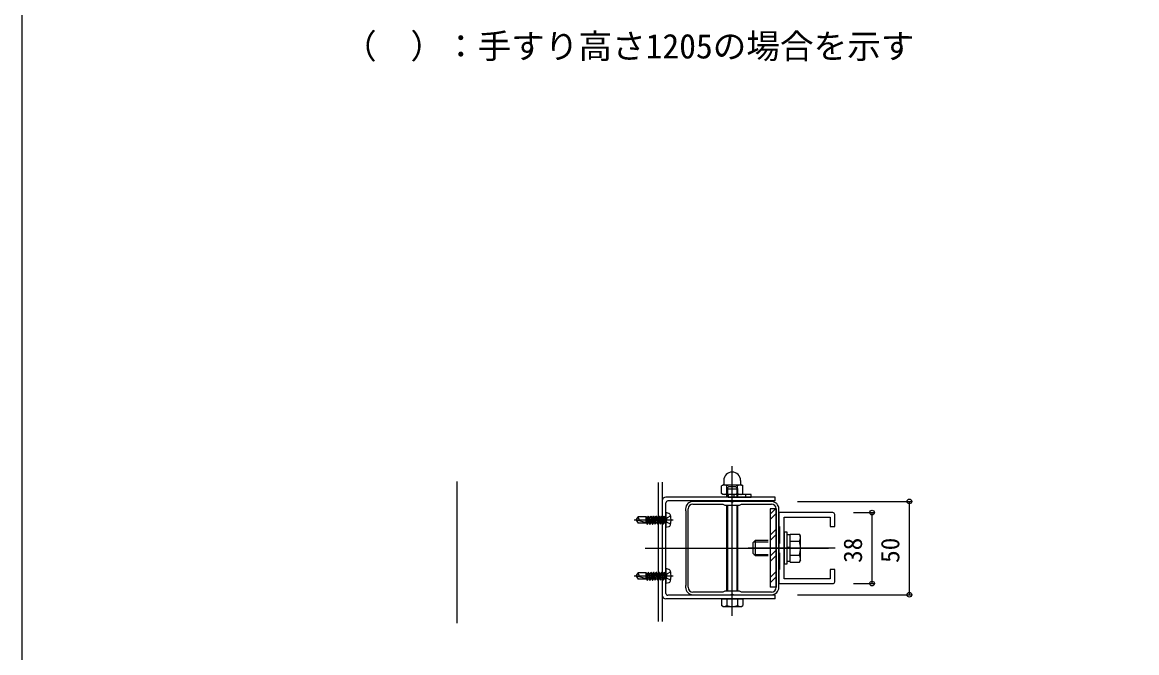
# Model space of a CAD drawing. Units: millimetres, scale not verified. Extents: x -990 to 990, y -1600 to 1602.
# Drawn here: x -990 to -393, y -441 to -103 of the extents above; entities that cross this region are included whole.
import ezdxf
from ezdxf.enums import TextEntityAlignment as Align

# ---------------------------------------------------------------- set-up
doc = ezdxf.new("R2010")
doc.units = ezdxf.units.MM
doc.header["$LTSCALE"] = 8
for name, color, linetype in [('0-1_USER1', 3, 'Continuous'), ('0-2_YKK_11', 7, 'Continuous'), ('0-3_YKK_12', 2, 'Continuous'), ('0-4_YKK_13', 4, 'Continuous'), ('0-5_YKK_D', 6, 'Continuous'), ('0-6_YKK_ZWAK', 7, 'Continuous')]:
    doc.layers.add(name, color=color, linetype=linetype)
doc.styles.add('ＭＳ ゴシック', font='')
doc.styles.get('ＭＳ ゴシック').set_extended_font_data('MS Gothic')

msp = doc.modelspace()

# ---------------------------------------------------------------- linework, layer by layer
at = {"layer": '0-2_YKK_11'}
msp.add_line((-586.187, -363.863), (-586.187, -384.863), dxfattribs=at)
for points in [[(-634.787, -363.863), (-634.787, -364.563), (-634.737, -364.729), (-634.687, -364.895), (-634.687, -384.863), (-634.687, -404.832), (-634.737, -404.998), (-634.787, -405.163), (-634.787, -405.863)], [(-633.387, -405.863), (-633.387, -384.863), (-633.387, -363.863)], [(-588.787, -359.863), (-609.046, -359.863), (-609.324, -360.051), (-609.787, -360.363), (-610.251, -360.051), (-610.529, -359.863), (-630.787, -359.863)], [(-630.787, -361.263), (-614.827, -361.263), (-613.787, -361.863), (-609.787, -361.863), (-605.787, -361.863), (-604.748, -361.263), (-588.787, -361.263)], [(-586.187, -363.863), (-586.187, -384.863), (-586.187, -405.863)], [(-584.787, -405.863), (-584.787, -405.163), (-584.837, -404.998), (-584.887, -404.832), (-584.887, -384.863), (-584.887, -364.895), (-584.837, -364.729), (-584.787, -364.563), (-584.787, -363.863)], [(-555.887, -365.863), (-584.887, -365.863), (-584.887, -373.363), (-584.387, -373.363), (-584.387, -382.363), (-584.887, -382.363), (-584.887, -387.363), (-584.387, -387.363), (-584.387, -396.363), (-584.887, -396.363), (-584.887, -403.863), (-555.887, -403.863)], [(-581.887, -401.363), (-581.887, -368.363), (-557.387, -368.363), (-557.387, -373.363), (-554.887, -373.363), (-554.887, -366.863)], [(-554.887, -402.863), (-554.887, -396.363), (-557.387, -396.363), (-557.387, -401.363), (-581.887, -401.363)], [(-588.787, -408.463), (-604.748, -408.463), (-605.787, -407.863), (-609.787, -407.863), (-613.787, -407.863), (-614.827, -408.463), (-630.787, -408.463)], [(-630.787, -409.863), (-610.529, -409.863), (-610.251, -409.676), (-609.787, -409.363), (-609.324, -409.676), (-609.046, -409.863), (-588.787, -409.863)]]:
    msp.add_lwpolyline(points, dxfattribs=at)
for centre, radius, start, end in [((-630.787, -363.863), 4, 90.00001, 179.99999), ((-630.787, -363.863), 2.6, 90.00001, 179.99999), ((-588.787, -363.863), 4, 0.00001, 89.99999), ((-588.787, -363.863), 2.6, 0.00001, 89.99999), ((-555.887, -366.863), 1, 0, 90), ((-630.787, -405.863), 4, 180.00001, 269.99999), ((-630.787, -405.863), 2.6, 180.00001, 269.99999), ((-588.787, -405.863), 4, 270.00001, 359.99999), ((-588.787, -405.863), 2.6, 270.00001, 359.99999), ((-555.887, -402.863), 1, 270, 0)]:
    msp.add_arc(centre, radius, start, end, dxfattribs=at)
at = {"layer": '0-3_YKK_12'}
for p, q in [((-757.288, -349.232), (-757.288, -425.06)), ((-649.288, -424.112), (-649.288, -349.647)), ((-647.288, -349.499), (-647.288, -424.116)), ((-629.977, -384.863), (-558.158, -384.863))]:
    msp.add_line(p, q, dxfattribs=at)
at = {"layer": '0-4_YKK_13'}
for p, q in [((-609.787, -421.113), (-609.787, -340.968)), ((-614.787, -351.113), (-615.561, -351.56)), ((-615.561, -355.667), (-615.561, -351.56)), ((-604.787, -351.113), (-614.787, -351.113)), ((-614.287, -348.613), (-614.287, -350.613)), ((-612.787, -353.113), (-611.787, -352.113)), ((-612.674, -355.667), (-612.674, -351.56)), ((-607.787, -352.113), (-611.787, -352.113)), ((-606.787, -353.113), (-607.787, -352.113)), ((-606.901, -355.667), (-606.901, -351.56)), ((-605.287, -348.613), (-605.287, -350.613)), ((-604.787, -351.113), (-604.014, -351.56)), ((-604.014, -355.667), (-604.014, -351.56)), ((-586.788, -357.613), (-645.288, -357.613)), ((-614.787, -356.113), (-615.561, -355.667)), ((-604.787, -356.113), (-614.787, -356.113)), ((-612.787, -353.113), (-612.787, -357.613)), ((-612.787, -353.113), (-606.787, -353.113)), ((-612.247, -352.573), (-612.247, -357.613)), ((-608.837, -356.113), (-608.837, -357.613)), ((-607.327, -352.573), (-607.327, -357.613)), ((-606.787, -357.613), (-606.787, -353.113)), ((-604.787, -356.113), (-604.014, -355.667)), ((-602.737, -356.113), (-602.737, -357.613)), ((-586.788, -359.613), (-586.788, -357.613)), ((-647.288, -359.613), (-647.288, -410.113)), ((-645.288, -409.113), (-645.288, -360.613)), ((-586.788, -359.613), (-644.288, -359.613)), ((-612.787, -361.863), (-612.787, -407.863)), ((-612.247, -361.863), (-612.247, -407.863)), ((-607.327, -361.863), (-607.327, -407.863)), ((-606.787, -407.863), (-606.787, -361.863)), ((-589.387, -366.637), (-586.614, -363.863)), ((-641.488, -369.863), (-662.288, -369.863)), ((-661.288, -369.863), (-660.225, -368.163)), ((-661.288, -369.863), (-660.225, -371.563)), ((-661.061, -369.767), (-655.788, -371.18)), ((-655.788, -368.163), (-660.225, -368.163)), ((-655.788, -371.563), (-655.788, -368.163)), ((-655.588, -368.388), (-655.788, -368.163)), ((-655.158, -371.963), (-655.788, -368.618)), ((-655.258, -371.963), (-655.788, -369.149)), ((-655.588, -368.388), (-655.009, -368.388)), ((-654.797, -371.338), (-655.588, -368.388)), ((-655.009, -368.388), (-654.219, -371.338)), ((-653.858, -371.963), (-654.649, -367.763)), ((-653.758, -371.963), (-654.549, -367.763)), ((-654.188, -368.388), (-654.549, -367.763)), ((-653.397, -371.338), (-654.188, -368.388)), ((-654.188, -368.388), (-653.609, -368.388)), ((-653.609, -368.388), (-652.819, -371.338)), ((-652.458, -371.963), (-653.249, -367.763)), ((-652.358, -371.963), (-653.149, -367.763)), ((-652.788, -368.388), (-653.149, -367.763)), ((-651.997, -371.338), (-652.788, -368.388)), ((-652.788, -368.388), (-652.209, -368.388)), ((-652.209, -368.388), (-651.849, -367.763)), ((-652.209, -368.388), (-651.419, -371.338)), ((-651.058, -371.963), (-651.849, -367.763)), ((-651.849, -367.763), (-651.749, -367.763)), ((-650.958, -371.963), (-651.749, -367.763)), ((-651.388, -368.388), (-651.749, -367.763)), ((-650.597, -371.338), (-651.388, -368.388)), ((-651.388, -368.388), (-650.809, -368.388)), ((-650.809, -368.388), (-650.449, -367.763)), ((-650.809, -368.388), (-650.019, -371.338)), ((-649.658, -371.963), (-650.449, -367.763)), ((-650.449, -367.763), (-650.349, -367.763)), ((-649.558, -371.963), (-650.349, -367.763)), ((-649.988, -368.388), (-650.349, -367.763)), ((-649.197, -371.338), (-649.988, -368.388)), ((-649.988, -368.388), (-649.409, -368.388)), ((-649.409, -368.388), (-649.049, -367.763)), ((-649.409, -368.388), (-648.619, -371.338)), ((-649.049, -367.763), (-648.949, -367.763)), ((-648.258, -371.963), (-649.049, -367.763)), ((-648.588, -368.388), (-648.949, -367.763)), ((-648.158, -371.963), (-648.949, -367.763)), ((-648.588, -368.388), (-648.009, -368.388)), ((-647.797, -371.338), (-648.588, -368.388)), ((-648.009, -368.388), (-647.649, -367.763)), ((-648.009, -368.388), (-647.219, -371.338)), ((-647.649, -367.763), (-647.549, -367.763)), ((-646.858, -371.963), (-647.649, -367.763)), ((-647.188, -368.388), (-647.549, -367.763)), ((-646.758, -371.963), (-647.549, -367.763)), ((-647.188, -368.388), (-646.609, -368.388)), ((-646.397, -371.338), (-647.188, -368.388)), ((-646.609, -368.388), (-646.249, -367.763)), ((-646.609, -368.388), (-645.819, -371.338)), ((-646.249, -367.763), (-646.149, -367.763)), ((-645.788, -370.212), (-646.249, -367.763)), ((-645.788, -368.388), (-646.149, -367.763)), ((-645.788, -369.681), (-646.149, -367.763)), ((-645.688, -368.163), (-645.788, -368.163)), ((-645.788, -371.563), (-645.788, -368.163)), ((-644.652, -368.605), (-645.321, -369.863)), ((-643.808, -366.26), (-645.288, -365.863)), ((-645.288, -365.863), (-645.288, -373.863)), ((-642.721, -367.663), (-644.652, -368.605)), ((-589.387, -369.465), (-586.187, -366.265)), ((-655.788, -371.563), (-660.225, -371.563)), ((-655.788, -370.709), (-655.619, -371.338)), ((-655.788, -371.338), (-655.619, -371.338)), ((-655.619, -371.338), (-655.258, -371.963)), ((-655.258, -371.963), (-655.158, -371.963)), ((-654.797, -371.338), (-655.158, -371.963)), ((-654.797, -371.338), (-654.219, -371.338)), ((-654.219, -371.338), (-653.858, -371.963)), ((-653.858, -371.963), (-653.758, -371.963)), ((-653.397, -371.338), (-653.758, -371.963)), ((-653.397, -371.338), (-651.419, -371.338)), ((-652.819, -371.338), (-652.458, -371.963)), ((-652.458, -371.963), (-652.358, -371.963)), ((-651.997, -371.338), (-652.358, -371.963)), ((-650.597, -371.338), (-650.958, -371.963)), ((-650.597, -371.338), (-650.019, -371.338)), ((-650.019, -371.338), (-649.658, -371.963)), ((-649.658, -371.963), (-649.558, -371.963)), ((-649.197, -371.338), (-649.558, -371.963)), ((-649.197, -371.338), (-648.619, -371.338)), ((-647.797, -371.338), (-648.158, -371.963)), ((-647.797, -371.338), (-647.219, -371.338)), ((-646.397, -371.338), (-646.758, -371.963)), ((-646.397, -371.338), (-645.788, -371.338)), ((-645.688, -371.563), (-645.788, -371.563)), ((-643.808, -373.467), (-645.288, -373.863)), ((-589.387, -377.951), (-586.187, -374.751)), ((-598.687, -382.063), (-597.487, -380.863)), ((-598.135, -381.511), (-590.487, -381.511)), ((-597.487, -380.863), (-597.487, -388.863)), ((-590.487, -380.863), (-597.487, -380.863)), ((-589.387, -380.779), (-586.187, -377.579)), ((-578.687, -377.813), (-580.287, -377.813)), ((-578.687, -377.358), (-573.768, -377.358)), ((-578.687, -392.369), (-578.687, -377.358)), ((-578.687, -388.863), (-578.687, -380.863)), ((-578.687, -381.111), (-573.768, -381.111)), ((-573.187, -378.363), (-573.768, -377.358)), ((-573.187, -391.363), (-573.187, -378.363)), ((-656.432, -384.863), (-577.978, -384.863)), ((-570.687, -384.863), (-601.187, -384.863)), ((-599.681, -384.863), (-580.602, -384.863)), ((-598.687, -382.063), (-598.687, -387.663)), ((-598.687, -387.663), (-597.487, -388.863)), ((-589.387, -389.264), (-586.187, -386.064)), ((-554.587, -384.863), (-585.087, -384.863)), ((-578.687, -384.613), (-580.287, -384.613)), ((-578.687, -385.113), (-580.287, -385.113)), ((-598.135, -388.215), (-590.487, -388.215)), ((-597.487, -388.863), (-590.487, -388.863)), ((-589.387, -392.093), (-586.187, -388.893)), ((-580.287, -391.913), (-578.687, -391.913)), ((-578.687, -388.616), (-573.768, -388.616)), ((-578.687, -392.369), (-573.768, -392.369)), ((-573.187, -391.363), (-573.768, -392.369)), ((-641.488, -399.863), (-662.288, -399.863)), ((-661.288, -399.863), (-660.225, -398.163)), ((-661.288, -399.863), (-660.225, -401.563)), ((-661.061, -399.767), (-655.788, -401.18)), ((-655.788, -398.163), (-660.225, -398.163)), ((-655.788, -401.563), (-655.788, -398.163)), ((-655.588, -398.388), (-655.788, -398.163)), ((-655.158, -401.963), (-655.788, -398.618)), ((-655.258, -401.963), (-655.788, -399.149)), ((-655.588, -398.388), (-655.009, -398.388)), ((-654.797, -401.338), (-655.588, -398.388)), ((-655.009, -398.388), (-654.219, -401.338)), ((-653.858, -401.963), (-654.649, -397.763)), ((-653.758, -401.963), (-654.549, -397.763)), ((-654.188, -398.388), (-654.549, -397.763)), ((-653.397, -401.338), (-654.188, -398.388)), ((-654.188, -398.388), (-653.609, -398.388)), ((-653.609, -398.388), (-652.819, -401.338)), ((-652.458, -401.963), (-653.249, -397.763)), ((-652.358, -401.963), (-653.149, -397.763)), ((-652.788, -398.388), (-653.149, -397.763)), ((-651.997, -401.338), (-652.788, -398.388)), ((-652.788, -398.388), (-652.209, -398.388)), ((-652.209, -398.388), (-651.849, -397.763)), ((-652.209, -398.388), (-651.419, -401.338)), ((-651.058, -401.963), (-651.849, -397.763)), ((-651.849, -397.763), (-651.749, -397.763)), ((-650.958, -401.963), (-651.749, -397.763)), ((-651.388, -398.388), (-651.749, -397.763)), ((-650.597, -401.338), (-651.388, -398.388)), ((-651.388, -398.388), (-650.809, -398.388)), ((-650.809, -398.388), (-650.449, -397.763)), ((-650.809, -398.388), (-650.019, -401.338)), ((-649.658, -401.963), (-650.449, -397.763)), ((-650.449, -397.763), (-650.349, -397.763)), ((-649.558, -401.963), (-650.349, -397.763)), ((-649.988, -398.388), (-650.349, -397.763)), ((-649.197, -401.338), (-649.988, -398.388)), ((-649.988, -398.388), (-649.409, -398.388)), ((-649.409, -398.388), (-649.049, -397.763)), ((-649.409, -398.388), (-648.619, -401.338)), ((-649.049, -397.763), (-648.949, -397.763)), ((-648.258, -401.963), (-649.049, -397.763)), ((-648.588, -398.388), (-648.949, -397.763)), ((-648.158, -401.963), (-648.949, -397.763)), ((-648.588, -398.388), (-648.009, -398.388)), ((-647.797, -401.338), (-648.588, -398.388)), ((-648.009, -398.388), (-647.649, -397.763)), ((-648.009, -398.388), (-647.219, -401.338)), ((-647.649, -397.763), (-647.549, -397.763)), ((-646.858, -401.963), (-647.649, -397.763)), ((-647.188, -398.388), (-647.549, -397.763)), ((-646.758, -401.963), (-647.549, -397.763)), ((-647.188, -398.388), (-646.609, -398.388)), ((-646.397, -401.338), (-647.188, -398.388)), ((-646.609, -398.388), (-646.249, -397.763)), ((-646.609, -398.388), (-645.819, -401.338)), ((-646.249, -397.763), (-646.149, -397.763)), ((-645.788, -400.212), (-646.249, -397.763)), ((-645.788, -398.388), (-646.149, -397.763)), ((-645.788, -399.681), (-646.149, -397.763)), ((-645.688, -398.163), (-645.788, -398.163)), ((-645.788, -401.563), (-645.788, -398.163)), ((-644.652, -398.605), (-645.321, -399.863)), ((-643.808, -396.26), (-645.288, -395.863)), ((-645.288, -395.863), (-645.288, -403.863)), ((-642.721, -397.663), (-644.652, -398.605)), ((-589.387, -400.578), (-586.187, -397.378)), ((-655.788, -401.563), (-660.225, -401.563)), ((-655.788, -400.709), (-655.619, -401.338)), ((-655.788, -401.338), (-655.619, -401.338)), ((-655.619, -401.338), (-655.258, -401.963)), ((-655.258, -401.963), (-655.158, -401.963)), ((-654.797, -401.338), (-655.158, -401.963)), ((-654.797, -401.338), (-654.219, -401.338)), ((-654.219, -401.338), (-653.858, -401.963)), ((-653.858, -401.963), (-653.758, -401.963)), ((-653.397, -401.338), (-653.758, -401.963)), ((-653.397, -401.338), (-651.419, -401.338)), ((-652.819, -401.338), (-652.458, -401.963)), ((-652.458, -401.963), (-652.358, -401.963)), ((-651.997, -401.338), (-652.358, -401.963)), ((-650.597, -401.338), (-650.958, -401.963)), ((-650.597, -401.338), (-650.019, -401.338)), ((-650.019, -401.338), (-649.658, -401.963)), ((-649.658, -401.963), (-649.558, -401.963)), ((-649.197, -401.338), (-649.558, -401.963)), ((-649.197, -401.338), (-648.619, -401.338)), ((-647.797, -401.338), (-648.158, -401.963)), ((-647.797, -401.338), (-647.219, -401.338)), ((-646.397, -401.338), (-646.758, -401.963)), ((-646.397, -401.338), (-645.788, -401.338)), ((-645.688, -401.563), (-645.788, -401.563)), ((-643.808, -403.467), (-645.288, -403.863)), ((-589.387, -403.406), (-586.187, -400.206)), ((-586.187, -405.863), (-589.387, -405.863)), ((-586.788, -410.113), (-644.288, -410.113)), ((-612.787, -409.863), (-612.787, -410.113)), ((-612.247, -409.863), (-612.247, -410.113)), ((-607.327, -409.863), (-607.327, -410.113)), ((-606.787, -410.113), (-606.787, -409.863)), ((-586.788, -412.113), (-586.788, -410.113)), ((-586.788, -412.113), (-645.288, -412.113)), ((-615.561, -412.113), (-615.561, -415.667)), ((-615.561, -412.113), (-604.014, -412.113)), ((-614.787, -416.113), (-615.561, -415.667)), ((-614.787, -416.113), (-604.787, -416.113)), ((-612.674, -412.113), (-612.674, -415.667)), ((-606.901, -412.113), (-606.901, -415.667)), ((-604.787, -416.113), (-604.014, -415.667)), ((-604.014, -412.113), (-604.014, -415.667))]:
    msp.add_line(p, q, dxfattribs=at)
for points in [[(-611.887, -357.613), (-599.687, -357.613), (-599.687, -356.113), (-611.887, -356.113)], [(-581.887, -376.363), (-581.887, -393.363), (-580.287, -393.363), (-580.287, -376.363)]]:
    msp.add_lwpolyline(points, close=True, dxfattribs=at)
for points in [[(-586.187, -405.863), (-586.187, -363.863), (-589.387, -363.863), (-589.387, -405.863)], [(-655.009, -368.388), (-654.649, -367.763), (-654.549, -367.763)], [(-653.609, -368.388), (-653.249, -367.763), (-653.149, -367.763)], [(-642.721, -372.063), (-644.652, -371.122), (-645.321, -369.863)], [(-651.419, -371.338), (-651.058, -371.963), (-650.958, -371.963)], [(-648.619, -371.338), (-648.258, -371.963), (-648.158, -371.963)], [(-647.219, -371.338), (-646.858, -371.963), (-646.758, -371.963)], [(-655.009, -398.388), (-654.649, -397.763), (-654.549, -397.763)], [(-653.609, -398.388), (-653.249, -397.763), (-653.149, -397.763)], [(-642.721, -402.063), (-644.652, -401.122), (-645.321, -399.863)], [(-651.419, -401.338), (-651.058, -401.963), (-650.958, -401.963)], [(-648.619, -401.338), (-648.258, -401.963), (-648.158, -401.963)], [(-647.219, -401.338), (-646.858, -401.963), (-646.758, -401.963)]]:
    msp.add_lwpolyline(points, dxfattribs=at)
for centre, radius, start, end in [((-609.787, -348.613), 4.5, 0, 180), ((-614.118, -353.669), 2.556, 55.61575, 124.38425), ((-614.787, -350.613), 0.5, 270, 0), ((-609.787, -360.667), 9.553, 72.41205, 107.58795), ((-605.457, -353.669), 2.556, 55.61575, 124.38425), ((-604.787, -350.613), 0.5, 180, 270), ((-645.288, -359.613), 2, 90, 180), ((-614.118, -353.558), 2.556, 235.61575, 304.38425), ((-609.787, -346.56), 9.553, 252.41205, 287.58795), ((-605.457, -353.558), 2.556, 235.61575, 304.38425), ((-644.288, -360.613), 1, 90, 180), ((-661.113, -369.96), 0.2, 75, 148), ((-662.195, -369.703), 2.5, 350.31336, 38.01351), ((-645.688, -367.763), 0.4, 270, 0), ((-644.171, -367.612), 1.4, 14.32332, 75), ((-652.988, -369.863), 10.5, 345.67668, 14.32332), ((-645.688, -371.963), 0.4, 0, 90), ((-644.171, -372.115), 1.4, 285, 345.67668), ((-576.51, -379.234), 3.323, 325.61575, 34.38425), ((-585.607, -384.863), 12.419, 342.41205, 17.58795), ((-576.51, -390.492), 3.323, 325.61575, 34.38425), ((-661.113, -399.96), 0.2, 75, 148), ((-662.195, -399.703), 2.5, 350.31336, 38.01351), ((-645.688, -397.763), 0.4, 270, 0), ((-644.171, -397.612), 1.4, 14.32332, 75), ((-652.988, -399.863), 10.5, 345.67668, 14.32332), ((-645.688, -401.963), 0.4, 0, 90), ((-644.171, -402.115), 1.4, 285, 345.67668), ((-645.288, -410.113), 2, 180, 270), ((-644.288, -409.113), 1, 180, 270), ((-614.118, -413.558), 2.556, 235.61575, 304.38425), ((-609.787, -406.56), 9.553, 252.41205, 287.58795), ((-605.457, -413.558), 2.556, 235.61575, 304.38425)]:
    msp.add_arc(centre, radius, start, end, dxfattribs=at)
at = {"layer": '0-5_YKK_D'}
for p, q in [((-574.787, -359.863), (-513.887, -359.863)), ((-514.887, -409.863), (-514.887, -359.863)), ((-544.887, -365.863), (-533.887, -365.863)), ((-534.887, -403.863), (-534.887, -365.863)), ((-544.887, -403.863), (-533.887, -403.863)), ((-574.787, -409.863), (-513.887, -409.863))]:
    msp.add_line(p, q, dxfattribs=at)
for centre in [(-514.887, -359.863), (-534.887, -365.863), (-534.887, -403.863), (-514.887, -409.863)]:
    msp.add_circle(centre, 1.275, dxfattribs=at)
at = {"layer": '0-6_YKK_ZWAK'}
msp.add_lwpolyline([(990, -1600), (-990, -1600), (-990, 1520)], dxfattribs=at)

# ---------------------------------------------------------------- texts
at = {"layer": '0-1_USER1', "style": 'ＭＳ ゴシック'}
msp.add_text('（\u3000）：手すり高さ1205の場合を示す', height=13.2, dxfattribs=at).set_placement((-818.171, -126.55), align=Align.BOTTOM_LEFT)
at = {"layer": '0-5_YKK_D', "style": 'ＭＳ ゴシック'}
for s, p in [('38', (-537.287, -392.783)), ('50', (-517.287, -392.783))]:
    msp.add_text(s, height=9.897, rotation=90, dxfattribs=at).set_placement(p, align=Align.BOTTOM_LEFT)

doc.saveas('drawing.dxf')
